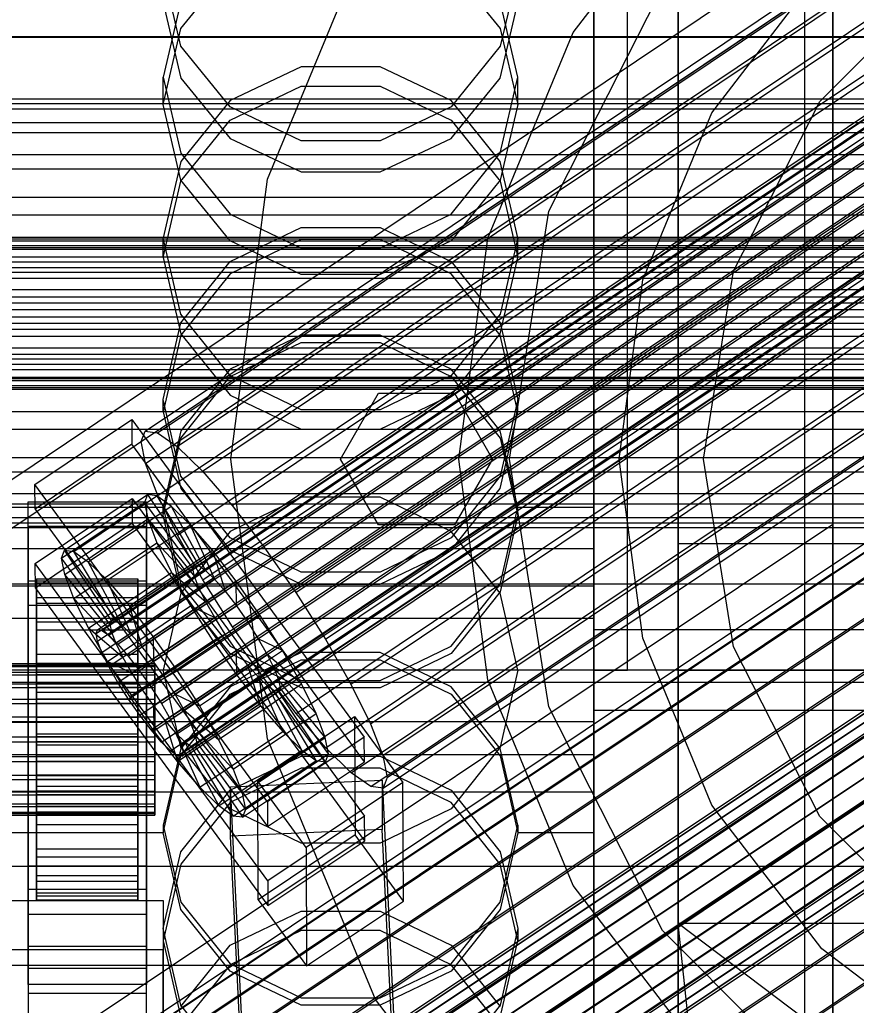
# Model space of a CAD drawing. Header units: millimetres. Extents: x -1970 to 34302, y -65268 to 6837.
# Drawn here: x 132 to 231.1, y -34314.7 to -34198 of the extents above; entities that cross this region are included whole.
import ezdxf

# ---------------------------------------------------------------- set-up
doc = ezdxf.new("R2010")
doc.units = ezdxf.units.MM
for name, color, linetype, lineweight in [('COTAS_O', 1, 'Continuous', 0), ('frontal_briquetadora', 7, 'Continuous', 0), ('frontal_C01', 7, 'Continuous', 0), ('frontal_C02', 7, 'Continuous', 0), ('frontal_dos-mix', 7, 'Continuous', 0), ('frontal_mezcladora', 7, 'Continuous', 0)]:
    doc.layers.add(name, color=color, linetype=linetype, lineweight=lineweight)
doc.dimstyles.new('R19_100', dxfattribs={"dimtxt": 250, "dimasz": 150, "dimexe": 150, "dimexo": 80, "dimgap": 100, "dimtad": 1, "dimtih": 1, "dimtoh": 1, "dimdsep": 46, "dimcen": 0.09, "dimadec": 0, "dimazin": 0, "dimtfac": 1, "dimtdec": 4, "dimtofl": 0, "dimtmove": 0, "dimatfit": 3, "dimfxl": 1, "dimtolj": 1, "dimtzin": 0, "dimarcsym": 0})

# ---------------------------------------------------------------- blocks, each defined once
blk = doc.blocks.new('*D35')
at = {"layer": 'COTAS_O', "color": 0, "lineweight": -2, "transparency": 16777216}
for p, q in [((-1725, -34320), (-1725, -33550)), ((1725, -34320), (1725, -33550)), ((-1575, -33700), (1575, -33700))]:
    blk.add_line(p, q, dxfattribs=at)
at = {"layer": 'COTAS_O', "color": 0, "transparency": 16777216}
for points in [[(-1575, -33675), (-1575, -33725), (-1725, -33700)], [(1575, -33675), (1575, -33725), (1725, -33700)]]:
    blk.add_solid(points, dxfattribs=at)
at = {"layer": 'Defpoints', "color": 0, "transparency": 16777216}
for p in [(1725, -33700), (-1725, -34400), (1725, -34400)]:
    blk.add_point(p, dxfattribs=at)
blk = doc.blocks.new('*D38')
at = {"layer": 'COTAS_O', "color": 0, "lineweight": -2, "transparency": 16777216}
for p, q in [((-570, -33700), (200, -33700)), ((50, -34750), (50, -33850)), ((-570, -34900), (200, -34900))]:
    blk.add_line(p, q, dxfattribs=at)
at = {"layer": 'COTAS_O', "color": 0, "transparency": 16777216}
for points in [[(25, -33850), (75, -33850), (50, -33700)], [(25, -34750), (75, -34750), (50, -34900)]]:
    blk.add_solid(points, dxfattribs=at)
at = {"layer": 'Defpoints', "color": 0, "transparency": 16777216}
for p in [(-650, -33700), (50, -33700), (-650, -34900)]:
    blk.add_point(p, dxfattribs=at)
blk = doc.blocks.new('*D39')
at = {"layer": 'COTAS_O', "color": 0, "lineweight": -2, "transparency": 16777216}
for p, q in [((-650, -34820), (-650, -34050)), ((650, -34820), (650, -34050)), ((-500, -34200), (500, -34200))]:
    blk.add_line(p, q, dxfattribs=at)
at = {"layer": 'COTAS_O', "color": 0, "transparency": 16777216}
for points in [[(-500, -34175), (-500, -34225), (-650, -34200)], [(500, -34175), (500, -34225), (650, -34200)]]:
    blk.add_solid(points, dxfattribs=at)
at = {"layer": 'Defpoints', "color": 0, "transparency": 16777216}
for p in [(650, -34200), (-650, -34900), (650, -34900)]:
    blk.add_point(p, dxfattribs=at)

msp = doc.modelspace()

# ---------------------------------------------------------------- linework, layer by layer
at = {"layer": 'frontal_briquetadora'}
for p, q in [((210, -34260), (210, -33820)), ((210, -34680), (210, -33820)), ((210, -34060), (210, -34490)), ((210, -34060), (210, -34260)), ((210, -34060), (210, -34305)), ((210, -34496), (210, -34060)), ((200, -34275), (200, -34100)), ((204, -34275), (204, -34100)), ((200, -34201.85), (200, -34186.982)), ((200, -34201.878), (200, -34187.019)), ((151.08, -34201.121), (149, -34192.191)), ((151.08, -34199.039), (156.907, -34191.85)), ((183.093, -34191.85), (188.92, -34199.039)), ((191, -34192.191), (188.92, -34201.121)), ((200, -34202.757), (200, -34191.371)), ((200, -34191.425), (200, -34206.897)), ((200, -34191.457), (200, -34206.92)), ((200, -34206.057), (200, -34193.932)), ((210, -34206.283), (210, -34193.602)), ((151.08, -34195.834), (149, -34204.781)), ((191, -34204.781), (188.92, -34195.834)), ((200, -34195.432), (200, -34214.989)), ((149, -34195.991), (151.08, -34204.898)), ((188.92, -34204.898), (191, -34195.991)), ((200, -34215.602), (200, -34196.041)), ((200, -34216.216), (200, -34196.649)), ((200, -34196.687), (200, -34209.523)), ((200, -34213.121), (200, -34196.98)), ((200, -34213.146), (200, -34197.013)), ((149, -34208.003), (151.08, -34199.039)), ((188.92, -34199.039), (191, -34208.003)), ((156.906, -34208.312), (151.08, -34201.121)), ((188.92, -34201.121), (183.094, -34208.312)), ((200, -34218.511), (200, -34201.85)), ((200, -34218.531), (200, -34201.878)), ((200, -34216.919), (200, -34202.757)), ((165.326, -34203.573), (156.906, -34207.568)), ((174.674, -34203.573), (165.326, -34203.573)), ((183.094, -34207.568), (174.674, -34203.573)), ((149, -34208.003), (149, -34204.781)), ((149, -34204.781), (151.08, -34213.765)), ((151.08, -34204.898), (156.907, -34212.04)), ((183.093, -34212.04), (188.92, -34204.898)), ((188.92, -34213.765), (191, -34204.781)), ((191, -34208.003), (191, -34204.781)), ((156.907, -34209.873), (165.327, -34205.852)), ((165.327, -34205.852), (174.673, -34205.852)), ((174.673, -34205.852), (183.093, -34209.873)), ((200, -34220.832), (200, -34206.057)), ((210, -34221.304), (210, -34206.283)), ((200, -34206.897), (200, -34224.036)), ((200, -34206.92), (200, -34224.051)), ((151.08, -34216.967), (149, -34208.003)), ((156.906, -34207.568), (151.08, -34214.781)), ((165.326, -34212.316), (156.906, -34208.312)), ((183.094, -34208.312), (174.674, -34212.316)), ((188.92, -34214.78), (183.094, -34207.568)), ((191, -34208.003), (188.92, -34216.967)), ((200, -34209.523), (200, -34224.875)), ((151.08, -34217.117), (156.907, -34209.873)), ((183.093, -34209.873), (188.92, -34217.117)), ((156.907, -34212.04), (165.327, -34216.004)), ((174.673, -34216.004), (183.093, -34212.04)), ((174.674, -34212.316), (165.326, -34212.316)), ((200, -34230.777), (200, -34213.121)), ((200, -34230.795), (200, -34213.146)), ((151.08, -34213.765), (156.906, -34220.995)), ((183.094, -34220.995), (188.92, -34213.765)), ((151.08, -34214.781), (149, -34223.801)), ((191, -34223.801), (188.92, -34214.78)), ((200, -34214.989), (200, -34234.699)), ((200, -34235.317), (200, -34215.602)), ((165.327, -34216.004), (174.673, -34216.004)), ((200, -34235.935), (200, -34216.216)), ((149, -34226.151), (151.08, -34217.117)), ((156.907, -34224.156), (151.08, -34216.967)), ((188.92, -34216.967), (183.093, -34224.156)), ((188.92, -34217.117), (191, -34226.151)), ((200, -34233.313), (200, -34216.919)), ((200, -34220.449), (200, -34217.873)), ((200, -34217.873), (200, -34222.139)), ((200, -34236.554), (200, -34218.511)), ((200, -34236.567), (200, -34218.531)), ((156.906, -34220.995), (165.326, -34225.019)), ((174.674, -34225.019), (183.094, -34220.995)), ((200, -34229.476), (200, -34220.449)), ((200, -34237.688), (200, -34220.832)), ((210, -34238.153), (210, -34221.304)), ((156.906, -34226.61), (165.326, -34222.584)), ((165.326, -34222.584), (174.674, -34222.584)), ((174.674, -34222.584), (183.094, -34226.61)), ((200, -34222.139), (200, -34232.599)), ((151.08, -34232.849), (149, -34223.801)), ((149, -34226.151), (149, -34223.801)), ((191, -34223.801), (188.92, -34232.849)), ((191, -34226.151), (191, -34223.801)), ((165.327, -34224.011), (156.907, -34228.052)), ((165.327, -34228.146), (156.907, -34224.156)), ((174.673, -34224.011), (165.327, -34224.011)), ((183.093, -34228.052), (174.673, -34224.011)), ((183.093, -34224.156), (174.673, -34228.146)), ((200, -34224.036), (200, -34242.423)), ((200, -34224.051), (200, -34242.431)), ((200, -34224.875), (200, -34242.153)), ((149, -34226.151), (151.08, -34235.184)), ((165.326, -34225.019), (174.674, -34225.019)), ((188.92, -34235.184), (191, -34226.151)), ((151.08, -34233.872), (156.906, -34226.61)), ((183.094, -34226.61), (188.92, -34233.872)), ((156.907, -34228.052), (151.08, -34235.335)), ((174.673, -34228.146), (165.327, -34228.146)), ((188.92, -34235.335), (183.093, -34228.052)), ((200, -34243.579), (200, -34229.476)), ((200, -34233.425), (200, -34230)), ((200, -34249.516), (200, -34230.777)), ((200, -34249.527), (200, -34230.795)), ((156.906, -34240.124), (151.08, -34232.849)), ((188.92, -34232.849), (183.094, -34240.124)), ((200, -34232.599), (200, -34247.659)), ((149, -34242.945), (151.08, -34233.872)), ((188.92, -34233.872), (191, -34242.945)), ((200, -34251.309), (200, -34233.313)), ((200, -34243.18), (200, -34233.425)), ((151.08, -34235.335), (149, -34244.416)), ((151.08, -34235.184), (156.907, -34242.429)), ((165.326, -34235.331), (156.906, -34239.371)), ((174.674, -34235.331), (165.326, -34235.331)), ((183.094, -34239.371), (174.674, -34235.331)), ((183.093, -34242.429), (188.92, -34235.184)), ((191, -34244.416), (188.92, -34235.335)), ((200, -34234.699), (200, -34254.513)), ((200, -34255.133), (200, -34235.317)), ((156.907, -34240.238), (165.327, -34236.188)), ((165.327, -34236.188), (174.673, -34236.188)), ((174.673, -34236.188), (183.093, -34240.238)), ((200, -34255.753), (200, -34235.935)), ((200, -34255.539), (200, -34236.554)), ((200, -34255.545), (200, -34236.567)), ((200, -34255.979), (200, -34237.688)), ((210, -34256.258), (210, -34238.153)), ((156.906, -34239.371), (151.08, -34246.657)), ((165.326, -34244.169), (156.906, -34240.124)), ((183.094, -34240.124), (174.674, -34244.169)), ((188.92, -34246.657), (183.094, -34239.371)), ((151.08, -34247.536), (156.907, -34240.238)), ((183.093, -34240.238), (188.92, -34247.536)), ((156.907, -34242.429), (165.327, -34246.449)), ((174.673, -34246.449), (183.093, -34242.429)), ((200, -34242.153), (200, -34260.694)), ((200, -34244.812), (200, -34242.235)), ((200, -34242.235), (200, -34246.502)), ((200, -34242.423), (200, -34261.608)), ((200, -34242.431), (200, -34261.61)), ((151.08, -34252.035), (149, -34242.945)), ((149, -34244.416), (149, -34242.945)), ((191, -34242.945), (188.92, -34252.036)), ((191, -34244.416), (191, -34242.945)), ((200, -34257.779), (200, -34243.18)), ((200, -34260.611), (200, -34243.579)), ((149, -34244.416), (151.08, -34253.497)), ((174.674, -34244.169), (165.326, -34244.169)), ((188.92, -34253.497), (191, -34244.416)), ((200, -34253.838), (200, -34244.812)), ((151.08, -34246.657), (149, -34255.753)), ((165.327, -34246.449), (174.673, -34246.449)), ((191, -34255.753), (188.92, -34246.657)), ((200, -34246.502), (200, -34256.961)), ((149, -34256.636), (151.08, -34247.536)), ((188.92, -34247.536), (191, -34256.636)), ((200, -34247.659), (200, -34265.027)), ((200, -34268.879), (200, -34249.516)), ((200, -34268.884), (200, -34249.527)), ((200, -34270.216), (200, -34251.309)), ((156.906, -34259.336), (151.08, -34252.035)), ((188.92, -34252.036), (183.094, -34259.336)), ((151.08, -34253.497), (156.907, -34260.779)), ((183.093, -34260.779), (188.92, -34253.497)), ((200, -34267.941), (200, -34253.838)), ((165.326, -34254.527), (156.906, -34258.582)), ((174.674, -34254.527), (165.326, -34254.527)), ((183.094, -34258.582), (174.674, -34254.527)), ((200, -34254.513), (200, -34274.379)), ((200, -34275), (200, -34255.133)), ((149, -34255.753), (131, -34255.753)), ((149, -34256.636), (149, -34255.753)), ((149, -34255.753), (151.08, -34264.86)), ((188.92, -34264.86), (191, -34255.753)), ((191, -34256.636), (191, -34255.753)), ((200, -34255.753), (191, -34255.753)), ((200, -34275), (200, -34255.545)), ((200, -34275.621), (200, -34255.753)), ((200, -34275), (200, -34255.979)), ((210, -34275), (210, -34256.258)), ((151.08, -34265.737), (149, -34256.636)), ((191, -34256.636), (188.92, -34265.737)), ((200, -34256.961), (200, -34272.021)), ((156.906, -34258.582), (151.08, -34265.888)), ((188.92, -34265.888), (183.094, -34258.582)), ((200, -34275), (200, -34257.779)), ((165.326, -34263.393), (156.906, -34259.336)), ((183.094, -34259.336), (174.674, -34263.393)), ((210, -34260), (430, -34260)), ((210, -34260), (210, -34305)), ((210, -34680), (210, -34260)), ((210, -34496), (210, -34260)), ((-160, -34260.611), (200, -34260.611)), ((156.907, -34260.779), (165.327, -34264.821)), ((174.673, -34264.821), (183.093, -34260.779)), ((200, -34277.979), (200, -34260.611)), ((200, -34260.694), (200, -34279.784)), ((200, -34261.61), (200, -34281.116)), ((174.674, -34263.393), (165.326, -34263.393)), ((-160, -34265.027), (200, -34265.027)), ((151.08, -34264.86), (156.906, -34272.168)), ((156.907, -34273.035), (151.08, -34265.737)), ((165.327, -34264.821), (174.673, -34264.821)), ((188.92, -34265.737), (183.093, -34273.035)), ((183.094, -34272.168), (188.92, -34264.86)), ((200, -34265.027), (200, -34282.059)), ((151.08, -34265.888), (149, -34275)), ((191, -34275), (188.92, -34265.888)), ((210, -34267.964), (210, -34266.226)), ((200, -34284.973), (200, -34267.941)), ((210, -34271.095), (210, -34267.964)), ((200, -34268.884), (-160, -34268.884)), ((200, -34288.446), (200, -34268.879)), ((200, -34288.435), (200, -34268.884)), ((750, -34270.216), (200, -34270.216)), ((200, -34289.306), (200, -34270.216)), ((210, -34275), (210, -34271.095)), ((156.906, -34272.168), (165.326, -34276.228)), ((174.674, -34276.228), (183.094, -34272.168)), ((200, -34272.021), (200, -34289.389)), ((156.906, -34277.832), (165.326, -34273.772)), ((165.327, -34272.915), (156.907, -34276.965)), ((165.327, -34277.085), (156.907, -34273.035)), ((165.326, -34273.772), (174.674, -34273.772)), ((174.673, -34272.915), (165.327, -34272.915)), ((183.093, -34276.965), (174.673, -34272.915)), ((183.093, -34273.035), (174.673, -34277.085)), ((174.674, -34273.772), (183.094, -34277.832)), ((200, -34275), (-160, -34275)), ((149, -34275), (131, -34275)), ((151.08, -34284.112), (149, -34275)), ((191, -34275), (188.92, -34284.112)), ((200, -34275), (191, -34275)), ((200, -34274.379), (200, -34294.247)), ((750, -34275), (200, -34275)), ((200, -34275), (200, -34294.5)), ((200, -34275), (200, -34294.021)), ((200, -34275), (200, -34292.221)), ((200, -34275), (200, -34294.515)), ((200, -34275), (200, -34294.867)), ((200, -34275), (204, -34275)), ((210, -34275), (452, -34275)), ((210, -34275), (210, -34278.905)), ((210, -34275), (210, -34293.742)), ((165.326, -34276.228), (174.674, -34276.228)), ((200, -34295.487), (200, -34275.621)), ((156.907, -34276.965), (151.08, -34284.263)), ((174.673, -34277.085), (165.327, -34277.085)), ((188.92, -34284.263), (183.093, -34276.965)), ((151.08, -34285.14), (156.906, -34277.832)), ((183.094, -34277.832), (188.92, -34285.14)), ((200, -34293.039), (200, -34277.979)), ((750, -34279.784), (200, -34279.784)), ((200, -34279.784), (200, -34298.691)), ((210, -34278.905), (210, -34282.036)), ((200, -34281.116), (-160, -34281.116)), ((200, -34281.116), (200, -34300.517)), ((200, -34281.121), (200, -34300.538)), ((200, -34282.059), (200, -34296.162)), ((210, -34282.036), (210, -34283.774)), ((151.08, -34284.263), (149, -34293.364)), ((156.906, -34291.418), (151.08, -34284.112)), ((188.92, -34284.112), (183.094, -34291.418)), ((191, -34293.364), (188.92, -34284.263)), ((-160, -34284.973), (200, -34284.973)), ((149, -34294.247), (151.08, -34285.14)), ((156.907, -34289.221), (165.327, -34285.179)), ((165.327, -34285.179), (174.673, -34285.179)), ((174.673, -34285.179), (183.093, -34289.221)), ((188.92, -34285.14), (191, -34294.247)), ((200, -34302.341), (200, -34284.973)), ((165.326, -34286.607), (156.906, -34290.664)), ((174.674, -34286.607), (165.326, -34286.607)), ((183.094, -34290.664), (174.674, -34286.607)), ((200, -34307.656), (200, -34288.435)), ((200, -34307.682), (200, -34288.446)), ((-160, -34289.389), (200, -34289.389)), ((151.08, -34296.503), (156.907, -34289.221)), ((183.093, -34289.221), (188.92, -34296.503)), ((200, -34307.847), (200, -34289.306)), ((200, -34289.389), (200, -34306.421)), ((156.906, -34290.664), (151.08, -34297.965)), ((165.326, -34295.473), (156.906, -34291.418)), ((183.094, -34291.418), (174.674, -34295.473)), ((188.92, -34297.964), (183.094, -34290.664)), ((200, -34292.221), (200, -34306.82)), ((149, -34293.364), (149, -34294.247)), ((149, -34293.364), (151.08, -34302.464)), ((188.92, -34302.464), (191, -34293.364)), ((191, -34293.364), (191, -34294.247)), ((200, -34303.498), (200, -34293.039)), ((210, -34293.742), (210, -34311.847)), ((149, -34294.247), (131, -34294.247)), ((151.08, -34303.343), (149, -34294.247)), ((191, -34294.247), (188.92, -34303.343)), ((200, -34294.247), (191, -34294.247)), ((200, -34294.021), (200, -34312.312)), ((200, -34294.247), (200, -34314.065)), ((200, -34294.5), (200, -34313.519)), ((200, -34294.515), (200, -34313.55)), ((200, -34294.867), (200, -34314.683)), ((174.674, -34295.473), (165.326, -34295.473)), ((200, -34315.301), (200, -34295.487)), ((200, -34296.162), (200, -34305.188)), ((149, -34305.584), (151.08, -34296.503)), ((188.92, -34296.503), (191, -34305.584)), ((151.08, -34297.965), (149, -34307.055)), ((191, -34307.055), (188.92, -34297.964)), ((200, -34298.691), (200, -34316.687)), ((200, -34300.517), (200, -34319.289)), ((200, -34300.538), (200, -34319.325)), ((151.08, -34302.464), (156.907, -34309.762)), ((183.093, -34309.762), (188.92, -34302.464)), ((200, -34317.401), (200, -34302.341)), ((156.906, -34310.629), (151.08, -34303.343)), ((156.907, -34307.571), (165.327, -34303.551)), ((165.327, -34303.551), (174.673, -34303.551)), ((174.673, -34303.551), (183.093, -34307.571)), ((188.92, -34303.343), (183.094, -34310.629)), ((200, -34307.765), (200, -34303.498)), ((200, -34305.188), (200, -34307.765)), ((210, -34305), (210, -34471)), ((222, -34418.333), (210, -34305)), ((430, -34305), (210, -34305)), ((430, -34471), (210, -34305)), ((210, -34680), (210, -34305)), ((210, -34305), (210, -34496)), ((149, -34305.584), (149, -34307.055)), ((151.08, -34314.665), (149, -34305.584)), ((165.326, -34305.831), (156.906, -34309.876)), ((174.674, -34305.831), (165.326, -34305.831)), ((183.094, -34309.876), (174.674, -34305.831)), ((191, -34305.584), (188.92, -34314.665)), ((191, -34305.584), (191, -34307.055)), ((200, -34306.421), (200, -34320.524)), ((149, -34307.055), (151.08, -34316.128)), ((151.08, -34314.816), (156.907, -34307.571)), ((183.093, -34307.571), (188.92, -34314.816)), ((188.92, -34316.128), (191, -34307.055)), ((200, -34306.82), (200, -34316.575)), ((200, -34326.072), (200, -34307.656)), ((200, -34326.113), (200, -34307.682)), ((200, -34325.125), (200, -34307.847)), ((156.906, -34309.876), (151.08, -34317.151)), ((156.907, -34309.762), (165.327, -34313.812)), ((174.673, -34313.812), (183.093, -34309.762)), ((188.92, -34317.151), (183.094, -34309.876)), ((165.326, -34314.669), (156.906, -34310.629)), ((183.094, -34310.629), (174.674, -34314.669)), ((200, -34312.312), (200, -34329.168)), ((210, -34311.847), (210, -34328.696)), ((200, -34313.519), (200, -34331.59)), ((200, -34313.55), (200, -34331.635)), ((156.907, -34321.948), (151.08, -34314.665)), ((174.674, -34314.669), (165.326, -34314.669)), ((165.327, -34313.812), (174.673, -34313.812)), ((188.92, -34314.665), (183.093, -34321.948)), ((200, -34314.065), (200, -34333.784))]:
    msp.add_line(p, q, dxfattribs=at)
at = {"layer": 'frontal_C01'}
for p, q in [((228.298, -34257.758), (228.298, -33961.061)), ((228.298, -33966.78), (228.298, -34263.476)), ((146.872, -34316.832), (331.181, -34193.834)), ((148.32, -34316.947), (332.629, -34193.949)), ((146.383, -34318.158), (330.692, -34195.16)), ((150.629, -34318.495), (334.938, -34195.496)), ((141.045, -34340.791), (354.844, -34198.113)), ((141.218, -34340.321), (355.017, -34197.643)), ((141.731, -34340.362), (355.53, -34197.684)), ((146.887, -34320.834), (331.197, -34197.836)), ((141.224, -34341.739), (355.022, -34199.061)), ((142.549, -34340.91), (356.348, -34198.233)), ((143.617, -34341.929), (357.415, -34199.251)), ((153.641, -34321.37), (337.95, -34198.371)), ((141.742, -34343.101), (355.541, -34200.424)), ((144.861, -34343.349), (358.659, -34200.671)), ((142.565, -34344.784), (356.363, -34202.107)), ((359.995, -34202.395), (146.196, -34345.072)), ((148.35, -34324.678), (332.659, -34201.68)), ((157.152, -34325.376), (341.461, -34202.378)), ((143.635, -34346.674), (357.434, -34203.996)), ((147.533, -34346.983), (361.332, -34204.305)), ((144.881, -34348.641), (358.68, -34205.963)), ((148.779, -34348.95), (362.578, -34206.272)), ((-311.15, -34207.349), (311.15, -34207.349)), ((150.672, -34329.428), (334.981, -34206.43)), ((345.231, -34207.243), (160.922, -34330.241)), ((-311.15, -34207.902), (311.15, -34207.902)), ((-311.15, -34208.526), (311.15, -34208.526)), ((146.218, -34350.551), (360.017, -34207.873)), ((149.85, -34350.839), (363.648, -34208.161)), ((147.554, -34352.275), (361.352, -34209.597)), ((150.672, -34352.522), (364.471, -34209.844)), ((-311.15, -34210.145), (311.15, -34210.145)), ((-311.15, -34211.351), (311.15, -34211.351)), ((148.798, -34353.694), (362.596, -34211.017)), ((149.865, -34354.713), (363.664, -34212.035)), ((151.191, -34353.884), (364.989, -34211.206)), ((151.369, -34354.832), (365.168, -34212.155)), ((153.694, -34334.76), (338.003, -34211.762)), ((150.683, -34355.262), (364.482, -34212.584)), ((151.196, -34355.302), (364.995, -34212.624)), ((164.693, -34335.632), (349.002, -34212.634)), ((-311.15, -34213.928), (311.15, -34213.928)), ((-311.15, -34215.633), (311.15, -34215.633)), ((157.211, -34340.311), (341.52, -34217.313)), ((-311.15, -34218.991), (311.15, -34218.991)), ((168.21, -34341.184), (352.519, -34218.185)), ((-311.15, -34221.079), (311.15, -34221.079)), ((-440, -34223.731), (440, -34223.731)), ((160.982, -34345.703), (345.291, -34222.705)), ((171.232, -34346.516), (355.541, -34223.518)), ((-440, -34223.926), (440, -34223.926)), ((-440, -34224.147), (440, -34224.147)), ((-440, -34224.721), (440, -34224.721)), ((311.15, -34224.989), (-311.15, -34224.989)), ((-440, -34225.149), (440, -34225.149)), ((-440, -34226.062), (440, -34226.062)), ((-440, -34226.666), (440, -34226.666)), ((-311.15, -34227.318), (311.15, -34227.318)), ((-440, -34227.856), (440, -34227.856)), ((164.752, -34350.568), (349.061, -34227.57)), ((173.554, -34351.266), (357.863, -34228.268)), ((-440, -34228.596), (440, -34228.596)), ((440, -34229.981), (-440, -34229.981)), ((-440, -34230.806), (440, -34230.806)), ((-311.15, -34231.515), (311.15, -34231.515)), ((168.263, -34354.574), (352.572, -34231.576)), ((-440, -34232.293), (440, -34232.293)), ((-440, -34233.148), (440, -34233.148)), ((-311.15, -34233.926), (311.15, -34233.926)), ((-440, -34234.635), (440, -34234.635)), ((-440, -34235.46), (440, -34235.46)), ((-440, -34236.845), (440, -34236.845)), ((-440, -34237.585), (440, -34237.585)), ((-440, -34238.775), (440, -34238.775)), ((-311.15, -34238.122), (311.15, -34238.122)), ((-440, -34239.379), (440, -34239.379)), ((-440, -34240.292), (440, -34240.292)), ((-440, -34240.72), (440, -34240.72)), ((-440, -34241.293), (440, -34241.293)), ((-311.15, -34240.452), (311.15, -34240.452)), ((-440, -34241.515), (440, -34241.515)), ((-440, -34241.71), (440, -34241.71)), ((-311.15, -34244.362), (311.15, -34244.362)), ((-311.15, -34246.45), (311.15, -34246.45)), ((-311.15, -34249.808), (311.15, -34249.808)), ((-311.15, -34251.513), (311.15, -34251.513)), ((-311.15, -34254.09), (311.15, -34254.09)), ((-311.15, -34255.296), (311.15, -34255.296)), ((-311.15, -34256.915), (311.15, -34256.915)), ((-311.15, -34257.539), (311.15, -34257.539)), ((-311.15, -34258.092), (311.15, -34258.092)), ((228.298, -34257.758), (130, -34323.357)), ((228.298, -34554.454), (228.298, -34257.758)), ((228.298, -34257.758), (228.298, -34263.476)), ((130, -34329.075), (228.298, -34263.476)), ((228.298, -34263.476), (228.298, -34560.172))]:
    msp.add_line(p, q, dxfattribs=at)
at = {"layer": 'frontal_C02'}
for p, q in [((146.872, -34246.69), (331.181, -34123.206)), ((148.32, -34246.887), (332.629, -34123.403)), ((146.383, -34247.934), (330.692, -34124.45)), ((150.629, -34248.511), (334.938, -34125.027)), ((141.218, -34270.216), (355.017, -34126.974)), ((141.045, -34270.657), (354.844, -34127.415)), ((141.731, -34270.286), (355.53, -34127.044)), ((142.549, -34270.861), (356.348, -34127.62)), ((146.887, -34250.533), (331.197, -34127.049)), ((153.641, -34251.451), (337.95, -34127.967)), ((141.224, -34271.577), (355.022, -34128.336)), ((143.617, -34271.903), (357.415, -34128.661)), ((141.742, -34272.916), (355.541, -34129.675)), ((144.861, -34273.34), (358.659, -34130.099)), ((142.565, -34274.581), (356.363, -34131.34)), ((148.35, -34254.31), (332.659, -34130.826)), ((359.995, -34131.833), (146.196, -34275.075)), ((157.152, -34255.507), (341.461, -34132.023)), ((143.635, -34276.459), (357.434, -34133.217)), ((147.533, -34276.989), (361.332, -34133.747)), ((144.881, -34278.422), (358.68, -34135.18)), ((148.779, -34278.952), (362.578, -34135.71)), ((150.672, -34259.009), (334.981, -34135.525)), ((146.218, -34280.336), (360.017, -34137.094)), ((345.231, -34136.919), (160.922, -34260.403)), ((149.85, -34280.829), (363.648, -34137.588)), ((147.554, -34282.07), (361.352, -34138.829)), ((150.672, -34282.494), (364.471, -34139.253)), ((148.798, -34283.508), (362.596, -34140.266)), ((151.191, -34283.833), (364.989, -34140.591)), ((153.694, -34264.309), (338.003, -34140.825)), ((149.865, -34284.549), (363.664, -34141.308)), ((150.683, -34285.125), (364.482, -34141.883)), ((151.196, -34285.194), (364.995, -34141.953)), ((151.369, -34284.754), (365.168, -34141.512)), ((164.693, -34265.805), (349.002, -34142.321)), ((157.211, -34269.848), (341.52, -34146.364)), ((168.21, -34271.344), (352.519, -34147.86)), ((160.982, -34275.25), (345.291, -34151.766)), ((171.232, -34276.644), (355.541, -34153.16)), ((164.752, -34280.146), (349.061, -34156.662)), ((173.554, -34281.342), (357.863, -34157.859)), ((168.263, -34284.202), (352.572, -34160.718)), ((175.016, -34285.12), (359.326, -34161.636)), ((171.275, -34287.142), (355.584, -34163.658)), ((175.521, -34287.719), (359.83, -34164.235)), ((173.584, -34288.766), (357.893, -34165.282)), ((175.032, -34288.963), (359.341, -34165.479)), ((228.298, -34187.295), (130, -34253.153)), ((228.298, -34472.116), (228.298, -34187.295)), ((130, -34258.894), (228.298, -34193.036)), ((228.298, -34193.036), (228.298, -34477.858)), ((133.809, -34253.006), (145.277, -34245.322)), ((145.277, -34245.322), (145.289, -34248.245)), ((145.277, -34245.322), (172.809, -34282.915)), ((146.383, -34247.934), (146.872, -34246.69)), ((146.872, -34246.69), (148.32, -34246.887)), ((148.32, -34246.887), (150.629, -34248.511)), ((145.289, -34248.245), (133.821, -34255.928)), ((172.821, -34285.838), (145.289, -34248.245)), ((146.887, -34250.533), (146.383, -34247.934)), ((150.629, -34248.511), (153.641, -34251.451)), ((148.35, -34254.31), (146.887, -34250.533)), ((153.641, -34251.451), (157.152, -34255.507)), ((133.821, -34255.928), (133.809, -34253.006)), ((161.341, -34290.598), (133.809, -34253.006)), ((133, -34257.975), (133, -34255.052)), ((133, -34255.052), (147, -34255.052)), ((133, -34300.956), (133, -34255.052)), ((133.847, -34262.358), (145.315, -34254.675)), ((136.948, -34261.727), (146.777, -34255.141)), ((137.313, -34260.797), (147.143, -34254.211)), ((138.396, -34260.944), (148.226, -34254.358)), ((145.315, -34254.675), (145.327, -34257.597)), ((145.315, -34254.675), (172.847, -34292.267)), ((147.143, -34254.211), (146.777, -34255.141)), ((146.777, -34255.141), (152.513, -34262.973)), ((146.777, -34255.141), (147.155, -34257.085)), ((147, -34255.052), (147, -34257.975)), ((147, -34255.052), (147, -34300.956)), ((148.226, -34254.358), (147.143, -34254.211)), ((147.143, -34254.211), (152.686, -34262.532)), ((149.953, -34255.573), (148.226, -34254.358)), ((148.226, -34254.358), (153.199, -34262.602)), ((150.672, -34259.009), (148.35, -34254.31)), ((133.821, -34255.928), (161.353, -34293.521)), ((140.123, -34262.159), (149.953, -34255.573)), ((152.207, -34257.772), (149.953, -34255.573)), ((149.953, -34255.573), (154.017, -34263.178)), ((157.152, -34255.507), (160.922, -34260.403)), ((145.327, -34257.597), (133.859, -34265.281)), ((137.325, -34263.671), (147.155, -34257.085)), ((172.859, -34295.19), (145.327, -34257.597)), ((147.155, -34257.085), (152.692, -34263.894)), ((147.155, -34257.085), (148.249, -34259.911)), ((147, -34257.975), (133, -34257.975)), ((133, -34257.975), (133, -34303.879)), ((142.377, -34264.358), (152.207, -34257.772)), ((147, -34303.879), (147, -34257.975)), ((154.833, -34260.807), (152.207, -34257.772)), ((152.207, -34257.772), (155.085, -34264.219)), ((138.419, -34266.497), (148.249, -34259.911)), ((148.249, -34259.911), (153.21, -34265.233)), ((148.249, -34259.911), (149.985, -34263.426)), ((153.694, -34264.309), (150.672, -34259.009)), ((136.948, -34261.727), (137.313, -34260.797)), ((142.856, -34269.118), (137.313, -34260.797)), ((137.313, -34260.797), (138.396, -34260.944)), ((143.369, -34269.188), (138.396, -34260.944)), ((138.396, -34260.944), (140.123, -34262.159)), ((145.003, -34267.392), (154.833, -34260.807)), ((157.653, -34264.469), (154.833, -34260.807)), ((154.833, -34260.807), (156.329, -34265.657)), ((160.922, -34260.403), (164.693, -34265.805)), ((142.683, -34269.559), (136.948, -34261.727)), ((137.325, -34263.671), (136.948, -34261.727)), ((144.188, -34269.763), (140.123, -34262.159)), ((140.123, -34262.159), (142.377, -34264.358)), ((133.859, -34265.281), (133.847, -34262.358)), ((161.379, -34299.951), (133.847, -34262.358)), ((140.156, -34270.012), (149.985, -34263.426)), ((152.513, -34262.973), (142.683, -34269.559)), ((152.686, -34262.532), (142.856, -34269.118)), ((153.199, -34262.602), (143.369, -34269.188)), ((154.017, -34263.178), (144.188, -34269.763)), ((149.985, -34263.426), (154.033, -34266.898)), ((149.985, -34263.426), (152.246, -34267.391)), ((152.513, -34262.973), (152.686, -34262.532)), ((152.692, -34263.894), (152.513, -34262.973)), ((152.686, -34262.532), (153.199, -34262.602)), ((153.199, -34262.602), (154.017, -34263.178)), ((154.017, -34263.178), (155.085, -34264.219)), ((133, -34267.327), (133, -34264.405)), ((133, -34264.405), (147, -34264.405)), ((133, -34310.309), (133, -34264.405)), ((134, -34274.191), (134, -34264.197)), ((134, -34264.197), (134, -34264.673)), ((134, -34264.197), (146, -34264.197)), ((134, -34265.015), (134, -34264.197)), ((134, -34274.416), (134, -34264.673)), ((134, -34264.673), (134, -34266.41)), ((134, -34264.673), (146, -34264.673)), ((142.862, -34270.48), (137.325, -34263.671)), ((138.419, -34266.497), (137.325, -34263.671)), ((145.255, -34270.805), (142.377, -34264.358)), ((142.377, -34264.358), (145.003, -34267.392)), ((152.692, -34263.894), (142.862, -34270.48)), ((155.085, -34264.219), (145.255, -34270.805)), ((146, -34264.673), (146, -34264.197)), ((146, -34264.197), (146, -34274.191)), ((146, -34264.197), (146, -34265.015)), ((146, -34266.41), (146, -34264.673)), ((146, -34264.673), (146, -34274.416)), ((147, -34264.405), (147, -34267.327)), ((147, -34264.405), (147, -34310.309)), ((157.653, -34264.469), (147.823, -34271.055)), ((153.21, -34265.233), (152.692, -34263.894)), ((157.211, -34269.848), (153.694, -34264.309)), ((155.085, -34264.219), (156.329, -34265.657)), ((157.665, -34267.391), (157.653, -34264.469)), ((160.474, -34268.509), (157.653, -34264.469)), ((-450, -34264.768), (450, -34264.768)), ((133.859, -34265.281), (161.391, -34302.874)), ((134, -34274.578), (134, -34265.015)), ((134, -34265.015), (146, -34265.015)), ((134, -34267.071), (134, -34265.015)), ((153.21, -34265.233), (143.38, -34271.818)), ((146, -34265.015), (146, -34274.578)), ((146, -34265.015), (146, -34267.071)), ((156.329, -34265.657), (146.499, -34272.242)), ((154.033, -34266.898), (153.21, -34265.233)), ((156.329, -34265.657), (157.665, -34267.391)), ((164.693, -34265.805), (168.21, -34271.344)), ((134, -34275.239), (134, -34266.41)), ((134, -34266.41), (134, -34269.291)), ((134, -34266.41), (146, -34266.41)), ((143.38, -34271.818), (138.419, -34266.497)), ((140.156, -34270.012), (138.419, -34266.497)), ((154.033, -34266.898), (144.203, -34273.483)), ((146, -34269.291), (146, -34266.41)), ((146, -34266.41), (146, -34275.239)), ((155.103, -34268.775), (154.033, -34266.898)), ((147, -34267.327), (133, -34267.327)), ((133, -34267.327), (133, -34313.232)), ((134, -34275.553), (134, -34267.071)), ((134, -34267.071), (146, -34267.071)), ((134, -34270.226), (134, -34267.071)), ((142.416, -34273.976), (152.246, -34267.391)), ((146.499, -34272.242), (145.003, -34267.392)), ((145.003, -34267.392), (147.823, -34271.055)), ((146, -34267.071), (146, -34275.553)), ((146, -34267.071), (146, -34270.226)), ((147, -34313.232), (147, -34267.327)), ((147.835, -34273.977), (157.665, -34267.391)), ((152.246, -34267.391), (155.103, -34268.775)), ((152.246, -34267.391), (154.877, -34271.534)), ((157.665, -34267.391), (159.001, -34269.305)), ((134, -34276.604), (134, -34269.291)), ((134, -34269.291), (134, -34273.119)), ((134, -34269.291), (146, -34269.291)), ((142.856, -34269.118), (142.683, -34269.559)), ((143.369, -34269.188), (142.856, -34269.118)), ((144.188, -34269.763), (143.369, -34269.188)), ((155.103, -34268.775), (145.274, -34275.361)), ((146, -34273.119), (146, -34269.291)), ((146, -34269.291), (146, -34276.604)), ((159.001, -34269.305), (149.171, -34275.891)), ((150.644, -34275.095), (160.474, -34268.509)), ((156.35, -34270.738), (155.103, -34268.775)), ((160.474, -34268.509), (159.001, -34269.305)), ((159.001, -34269.305), (160.247, -34271.268)), ((163.105, -34272.653), (160.474, -34268.509)), ((134, -34277.047), (134, -34270.226)), ((134, -34270.226), (146, -34270.226)), ((134, -34274.264), (134, -34270.226)), ((144.203, -34273.483), (140.156, -34270.012)), ((142.416, -34273.976), (140.156, -34270.012)), ((141.045, -34270.657), (141.218, -34270.216)), ((141.218, -34270.216), (141.731, -34270.286)), ((141.731, -34270.286), (142.549, -34270.861)), ((142.683, -34269.559), (142.862, -34270.48)), ((142.862, -34270.48), (143.38, -34271.818)), ((145.255, -34270.805), (144.188, -34269.763)), ((146, -34270.226), (146, -34277.047)), ((146, -34270.226), (146, -34274.264)), ((160.982, -34275.25), (157.211, -34269.848)), ((141.224, -34271.577), (141.045, -34270.657)), ((141.742, -34272.916), (141.224, -34271.577)), ((142.549, -34270.861), (143.617, -34271.903)), ((145.047, -34278.12), (154.877, -34271.534)), ((146.499, -34272.242), (145.255, -34270.805)), ((156.35, -34270.738), (146.52, -34277.324)), ((147.823, -34271.055), (147.835, -34273.977)), ((147.823, -34271.055), (150.644, -34275.095)), ((160.247, -34271.268), (150.417, -34277.854)), ((154.877, -34271.534), (156.35, -34270.738)), ((154.877, -34271.534), (157.698, -34275.575)), ((157.686, -34272.652), (156.35, -34270.738)), ((163.105, -34272.653), (160.247, -34271.268)), ((160.247, -34271.268), (161.318, -34273.146)), ((168.21, -34271.344), (171.232, -34276.644)), ((143.38, -34271.818), (144.203, -34273.483)), ((143.617, -34271.903), (144.861, -34273.34)), ((147.835, -34273.977), (146.499, -34272.242)), ((157.686, -34272.652), (147.856, -34279.238)), ((153.275, -34279.239), (163.105, -34272.653)), ((157.698, -34275.575), (157.686, -34272.652)), ((159.022, -34274.387), (157.686, -34272.652)), ((165.365, -34276.617), (163.105, -34272.653)), ((134, -34278.417), (134, -34273.119)), ((134, -34273.119), (134, -34277.632)), ((134, -34273.119), (146, -34273.119)), ((142.565, -34274.581), (141.742, -34272.916)), ((145.274, -34275.361), (142.416, -34273.976)), ((145.047, -34278.12), (142.416, -34273.976)), ((144.203, -34273.483), (145.274, -34275.361)), ((144.861, -34273.34), (146.196, -34275.075)), ((146, -34277.632), (146, -34273.119)), ((146, -34273.119), (146, -34278.417)), ((149.171, -34275.891), (147.835, -34273.977)), ((161.318, -34273.146), (151.488, -34279.732)), ((165.365, -34276.617), (161.318, -34273.146)), ((161.318, -34273.146), (162.14, -34274.811)), ((-148, -34274.191), (148, -34274.191)), ((-148, -34274.416), (148, -34274.416)), ((-148, -34274.578), (148, -34274.578)), ((134, -34274.416), (134, -34274.191)), ((146, -34274.191), (134, -34274.191)), ((134, -34274.191), (134, -34274.578)), ((134, -34278.959), (134, -34274.264)), ((134, -34274.264), (146, -34274.264)), ((134, -34278.909), (134, -34274.264)), ((134, -34275.239), (134, -34274.416)), ((146, -34274.416), (134, -34274.416)), ((146, -34274.578), (134, -34274.578)), ((134, -34274.578), (134, -34275.553)), ((143.635, -34276.459), (142.565, -34274.581)), ((146, -34274.191), (146, -34274.416)), ((146, -34274.578), (146, -34274.191)), ((146, -34274.264), (146, -34278.959)), ((146, -34274.264), (146, -34278.909)), ((146, -34274.416), (146, -34275.239)), ((146, -34275.553), (146, -34274.578)), ((146.196, -34275.075), (147.533, -34276.989)), ((148, -34274.416), (148, -34274.191)), ((148, -34274.191), (148, -34274.578)), ((148, -34275.239), (148, -34274.416)), ((148, -34274.578), (148, -34275.553)), ((149.171, -34275.891), (150.644, -34275.095)), ((159.022, -34274.387), (149.192, -34280.973)), ((150.644, -34275.095), (153.275, -34279.239)), ((162.14, -34274.811), (152.311, -34281.397)), ((160.518, -34279.237), (159.022, -34274.387)), ((160.266, -34275.824), (159.022, -34274.387)), ((167.102, -34280.132), (162.14, -34274.811)), ((162.14, -34274.811), (162.659, -34276.149)), ((-148, -34275.239), (148, -34275.239)), ((-148, -34275.553), (148, -34275.553)), ((134, -34276.604), (134, -34275.239)), ((146, -34275.239), (134, -34275.239)), ((146, -34275.553), (134, -34275.553)), ((134, -34275.553), (134, -34277.047)), ((145.274, -34275.361), (146.52, -34277.324)), ((146, -34275.239), (146, -34276.604)), ((146, -34277.047), (146, -34275.553)), ((147.868, -34282.161), (157.698, -34275.575)), ((148, -34276.604), (148, -34275.239)), ((148, -34275.553), (148, -34277.047)), ((150.417, -34277.854), (149.171, -34275.891)), ((160.266, -34275.824), (150.436, -34282.41)), ((162.659, -34276.149), (152.829, -34282.735)), ((157.698, -34275.575), (160.518, -34279.237)), ((163.144, -34282.271), (160.266, -34275.824)), ((161.333, -34276.866), (160.266, -34275.824)), ((164.752, -34280.146), (160.982, -34275.25)), ((168.196, -34282.958), (162.659, -34276.149)), ((162.659, -34276.149), (162.837, -34277.07)), ((450, -34276.459), (-450, -34276.459)), ((-148, -34276.604), (148, -34276.604)), ((-148, -34277.047), (148, -34277.047)), ((134, -34278.417), (134, -34276.604)), ((146, -34276.604), (134, -34276.604)), ((146, -34277.047), (134, -34277.047)), ((134, -34277.047), (134, -34278.959)), ((144.881, -34278.422), (143.635, -34276.459)), ((146.52, -34277.324), (145.047, -34278.12)), ((146, -34276.604), (146, -34278.417)), ((146, -34278.959), (146, -34277.047)), ((146.52, -34277.324), (147.856, -34279.238)), ((147.533, -34276.989), (148.779, -34278.952)), ((148, -34278.417), (148, -34276.604)), ((148, -34277.047), (148, -34278.959)), ((161.333, -34276.866), (151.503, -34283.452)), ((162.151, -34277.441), (152.321, -34284.027)), ((162.664, -34277.511), (152.835, -34284.097)), ((162.837, -34277.07), (153.008, -34283.656)), ((155.535, -34283.203), (165.365, -34276.617)), ((165.397, -34284.47), (161.333, -34276.866)), ((162.151, -34277.441), (161.333, -34276.866)), ((167.125, -34285.685), (162.151, -34277.441)), ((162.664, -34277.511), (162.151, -34277.441)), ((162.837, -34277.07), (162.664, -34277.511)), ((168.208, -34285.832), (162.664, -34277.511)), ((168.573, -34284.902), (162.837, -34277.07)), ((167.102, -34280.132), (165.365, -34276.617)), ((171.232, -34276.644), (173.554, -34281.342)), ((-148, -34278.417), (148, -34278.417)), ((134, -34277.632), (134, -34280.555)), ((146, -34277.632), (134, -34277.632)), ((134, -34277.632), (134, -34282.525)), ((134, -34280.555), (134, -34278.417)), ((146, -34278.417), (134, -34278.417)), ((146.218, -34280.336), (144.881, -34278.422)), ((147.868, -34282.161), (145.047, -34278.12)), ((146, -34280.555), (146, -34277.632)), ((146, -34282.525), (146, -34277.632)), ((146, -34278.417), (146, -34280.555)), ((148, -34280.555), (148, -34278.417)), ((151.488, -34279.732), (150.417, -34277.854)), ((150.417, -34277.854), (153.275, -34279.239)), ((-148, -34278.959), (148, -34278.959)), ((134, -34281.16), (134, -34278.909)), ((134, -34278.909), (146, -34278.909)), ((134, -34283.846), (134, -34278.909)), ((146, -34278.959), (134, -34278.959)), ((134, -34278.959), (134, -34281.16)), ((146, -34278.909), (146, -34281.16)), ((146, -34278.909), (146, -34283.846)), ((146, -34281.16), (146, -34278.959)), ((147.856, -34279.238), (147.868, -34282.161)), ((147.856, -34279.238), (149.192, -34280.973)), ((148, -34278.959), (148, -34281.16)), ((148.779, -34278.952), (149.85, -34280.829)), ((150.688, -34285.823), (160.518, -34279.237)), ((152.311, -34281.397), (151.488, -34279.732)), ((151.488, -34279.732), (155.535, -34283.203)), ((153.275, -34279.239), (155.535, -34283.203)), ((160.518, -34279.237), (163.144, -34282.271)), ((148, -34280.555), (-148, -34280.555)), ((134, -34280.555), (146, -34280.555)), ((134, -34282.872), (134, -34280.555)), ((146, -34280.555), (146, -34282.872)), ((147.554, -34282.07), (146.218, -34280.336)), ((148, -34282.872), (148, -34280.555)), ((149.192, -34280.973), (150.688, -34285.823)), ((149.192, -34280.973), (150.436, -34282.41)), ((149.85, -34280.829), (150.672, -34282.494)), ((157.272, -34286.718), (167.102, -34280.132)), ((160.19, -34288.155), (171.658, -34280.472)), ((168.263, -34284.202), (164.752, -34280.146)), ((168.196, -34282.958), (167.102, -34280.132)), ((171.658, -34280.472), (171.715, -34294.501)), ((171.658, -34280.472), (177.394, -34288.304)), ((-148, -34281.16), (148, -34281.16)), ((146, -34281.16), (134, -34281.16)), ((134, -34281.16), (134, -34283.499)), ((146, -34283.499), (146, -34281.16)), ((148.798, -34283.508), (147.554, -34282.07)), ((150.688, -34285.823), (147.868, -34282.161)), ((148, -34281.16), (148, -34283.499)), ((152.829, -34282.735), (152.311, -34281.397)), ((152.311, -34281.397), (157.272, -34286.718)), ((173.554, -34281.342), (175.016, -34285.12)), ((-148, -34282.872), (148, -34282.872)), ((134, -34282.872), (134, -34282.525)), ((134, -34282.525), (134, -34287.462)), ((134, -34282.525), (146, -34282.525)), ((134, -34285.211), (134, -34282.872)), ((146, -34282.872), (134, -34282.872)), ((146, -34287.462), (146, -34282.525)), ((146, -34282.525), (146, -34282.872)), ((146, -34282.872), (146, -34285.211)), ((148, -34285.211), (148, -34282.872)), ((150.436, -34282.41), (153.314, -34288.857)), ((150.436, -34282.41), (151.503, -34283.452)), ((150.672, -34282.494), (151.191, -34283.833)), ((153.008, -34283.656), (152.829, -34282.735)), ((152.829, -34282.735), (158.366, -34289.544)), ((153.314, -34288.857), (163.144, -34282.271)), ((155.535, -34283.203), (157.272, -34286.718)), ((158.366, -34289.544), (168.196, -34282.958)), ((172.809, -34282.915), (161.341, -34290.598)), ((163.144, -34282.271), (165.397, -34284.47)), ((168.573, -34284.902), (168.196, -34282.958)), ((172.821, -34285.838), (172.809, -34282.915)), ((-148, -34283.499), (148, -34283.499)), ((134, -34283.499), (134, -34283.846)), ((146, -34283.499), (134, -34283.499)), ((134, -34283.499), (134, -34285.816)), ((134, -34283.846), (146, -34283.846)), ((134, -34288.739), (134, -34283.846)), ((146, -34283.846), (146, -34283.499)), ((146, -34285.816), (146, -34283.499)), ((146, -34283.846), (146, -34288.739)), ((148, -34283.499), (148, -34285.816)), ((149.865, -34284.549), (148.798, -34283.508)), ((151.191, -34283.833), (151.369, -34284.754)), ((151.503, -34283.452), (155.567, -34291.056)), ((151.503, -34283.452), (152.321, -34284.027)), ((152.321, -34284.027), (157.295, -34292.271)), ((152.321, -34284.027), (152.835, -34284.097)), ((152.835, -34284.097), (153.008, -34283.656)), ((152.835, -34284.097), (158.378, -34292.418)), ((153.008, -34283.656), (158.743, -34291.488)), ((155.567, -34291.056), (165.397, -34284.47)), ((165.397, -34284.47), (167.125, -34285.685)), ((171.275, -34287.142), (168.263, -34284.202)), ((-148, -34285.211), (148, -34285.211)), ((134, -34287.412), (134, -34285.211)), ((134, -34285.211), (134, -34287.462)), ((146, -34285.211), (134, -34285.211)), ((146, -34287.462), (146, -34285.211)), ((146, -34285.211), (146, -34287.412)), ((148, -34287.412), (148, -34285.211)), ((150.683, -34285.125), (149.865, -34284.549)), ((151.196, -34285.194), (150.683, -34285.125)), ((151.369, -34284.754), (151.196, -34285.194)), ((157.295, -34292.271), (167.125, -34285.685)), ((158.743, -34291.488), (168.573, -34284.902)), ((167.125, -34285.685), (168.208, -34285.832)), ((168.208, -34285.832), (168.573, -34284.902)), ((175.016, -34285.12), (175.521, -34287.719)), ((-148, -34285.816), (148, -34285.816)), ((134, -34285.816), (134, -34288.739)), ((146, -34285.816), (134, -34285.816)), ((134, -34285.816), (134, -34287.954)), ((146, -34288.739), (146, -34285.816)), ((146, -34287.954), (146, -34285.816)), ((148, -34285.816), (148, -34287.954)), ((153.314, -34288.857), (150.688, -34285.823)), ((157.272, -34286.718), (158.366, -34289.544)), ((158.378, -34292.418), (168.208, -34285.832)), ((161.353, -34293.521), (172.821, -34285.838)), ((-148, -34287.412), (148, -34287.412)), ((-148, -34287.954), (148, -34287.954)), ((134, -34289.324), (134, -34287.412)), ((134, -34287.412), (134, -34292.107)), ((146, -34287.412), (134, -34287.412)), ((134, -34287.462), (134, -34292.107)), ((134, -34287.462), (146, -34287.462)), ((134, -34287.954), (134, -34293.252)), ((146, -34287.954), (134, -34287.954)), ((134, -34287.954), (134, -34289.767)), ((146, -34292.107), (146, -34287.412)), ((146, -34287.412), (146, -34289.324)), ((146, -34292.107), (146, -34287.462)), ((146, -34293.252), (146, -34287.954)), ((146, -34289.767), (146, -34287.954)), ((148, -34289.324), (148, -34287.412)), ((148, -34287.954), (148, -34289.767)), ((156.962, -34288.802), (174.943, -34288.008)), ((173.584, -34288.766), (171.275, -34287.142)), ((174.943, -34288.008), (174.943, -34293.854)), ((174.943, -34288.008), (177.811, -34347.384)), ((175.521, -34287.719), (175.032, -34288.963)), ((134, -34288.739), (146, -34288.739)), ((134, -34293.252), (134, -34288.739)), ((146, -34288.739), (146, -34293.252)), ((155.567, -34291.056), (153.314, -34288.857)), ((156.962, -34294.648), (156.962, -34288.802)), ((159.83, -34348.179), (156.962, -34288.802)), ((160.247, -34302.184), (160.19, -34288.155)), ((165.926, -34295.987), (160.19, -34288.155)), ((177.394, -34288.304), (165.926, -34295.987)), ((175.032, -34288.963), (173.584, -34288.766)), ((177.451, -34302.332), (177.394, -34288.304)), ((-148, -34289.324), (148, -34289.324)), ((-148, -34289.767), (148, -34289.767)), ((134, -34290.818), (134, -34289.324)), ((134, -34289.324), (134, -34296.145)), ((146, -34289.324), (134, -34289.324)), ((134, -34289.767), (134, -34297.08)), ((146, -34289.767), (134, -34289.767)), ((134, -34289.767), (134, -34291.132)), ((146, -34296.145), (146, -34289.324)), ((146, -34289.324), (146, -34290.818)), ((146, -34297.08), (146, -34289.767)), ((146, -34291.132), (146, -34289.767)), ((148, -34290.818), (148, -34289.324)), ((148, -34289.767), (148, -34291.132)), ((158.366, -34289.544), (158.743, -34291.488)), ((-148, -34290.818), (148, -34290.818)), ((-148, -34291.132), (148, -34291.132)), ((134, -34291.793), (134, -34290.818)), ((134, -34290.818), (134, -34299.3)), ((146, -34290.818), (134, -34290.818)), ((134, -34291.132), (134, -34299.961)), ((146, -34291.132), (134, -34291.132)), ((134, -34291.132), (134, -34291.955)), ((146, -34299.3), (146, -34290.818)), ((146, -34290.818), (146, -34291.793)), ((146, -34299.961), (146, -34291.132)), ((146, -34291.955), (146, -34291.132)), ((148, -34291.793), (148, -34290.818)), ((148, -34291.132), (148, -34291.955)), ((157.295, -34292.271), (155.567, -34291.056)), ((158.743, -34291.488), (158.378, -34292.418)), ((161.341, -34290.598), (161.353, -34293.521)), ((-148, -34291.793), (148, -34291.793)), ((-148, -34291.955), (148, -34291.955)), ((-148, -34292.18), (148, -34292.18)), ((134, -34292.18), (134, -34291.793)), ((134, -34291.793), (134, -34301.356)), ((146, -34291.793), (134, -34291.793)), ((134, -34291.955), (134, -34301.698)), ((146, -34291.955), (134, -34291.955)), ((134, -34291.955), (134, -34292.18)), ((134, -34292.107), (134, -34296.145)), ((134, -34292.107), (146, -34292.107)), ((134, -34292.18), (134, -34302.174)), ((146, -34292.18), (134, -34292.18)), ((146, -34301.356), (146, -34291.793)), ((146, -34291.793), (146, -34292.18)), ((146, -34301.698), (146, -34291.955)), ((146, -34292.18), (146, -34291.955)), ((146, -34296.145), (146, -34292.107)), ((146, -34302.174), (146, -34292.18)), ((148, -34292.18), (148, -34291.793)), ((148, -34291.955), (148, -34292.18)), ((158.378, -34292.418), (157.295, -34292.271)), ((172.847, -34292.267), (161.379, -34299.951)), ((172.859, -34295.19), (172.847, -34292.267)), ((134, -34293.252), (146, -34293.252)), ((134, -34297.08), (134, -34293.252)), ((146, -34293.252), (146, -34297.08)), ((174.943, -34293.854), (156.962, -34294.648)), ((177.811, -34353.231), (174.943, -34293.854)), ((159.83, -34354.025), (156.962, -34294.648)), ((171.715, -34294.501), (160.247, -34302.184)), ((177.451, -34302.332), (171.715, -34294.501)), ((134, -34296.145), (134, -34299.3)), ((134, -34296.145), (146, -34296.145)), ((146, -34299.3), (146, -34296.145)), ((161.391, -34302.874), (172.859, -34295.19)), ((165.926, -34295.987), (165.983, -34310.016)), ((134, -34297.08), (146, -34297.08)), ((134, -34299.961), (134, -34297.08)), ((146, -34297.08), (146, -34299.961)), ((450, -34298.24), (-450, -34298.24)), ((133, -34312.196), (133, -34298.167)), ((133, -34298.167), (147, -34298.167)), ((133, -34307.73), (133, -34298.167)), ((147, -34298.167), (147, -34312.196)), ((147, -34298.167), (147, -34307.73)), ((134, -34299.3), (134, -34301.356)), ((134, -34299.3), (146, -34299.3)), ((146, -34301.356), (146, -34299.3)), ((134, -34299.961), (146, -34299.961)), ((134, -34301.698), (134, -34299.961)), ((146, -34299.961), (146, -34301.698)), ((161.379, -34299.951), (161.391, -34302.874)), ((147, -34300.956), (133, -34300.956)), ((133, -34300.956), (133, -34303.879)), ((134, -34301.356), (134, -34302.174)), ((134, -34301.356), (146, -34301.356)), ((134, -34301.698), (146, -34301.698)), ((134, -34302.174), (134, -34301.698)), ((146, -34302.174), (146, -34301.356)), ((146, -34301.698), (146, -34302.174)), ((147, -34303.879), (147, -34300.956)), ((131, -34302.259), (149, -34302.259)), ((134, -34302.174), (146, -34302.174)), ((149, -34302.259), (149, -34308.104)), ((149, -34302.259), (149, -34347.78)), ((160.247, -34302.184), (165.983, -34310.016)), ((165.983, -34310.016), (177.451, -34302.332)), ((133, -34303.879), (147, -34303.879)), ((147, -34307.73), (133, -34307.73)), ((133, -34307.73), (133, -34321.759)), ((147, -34321.759), (147, -34307.73)), ((149, -34308.104), (131, -34308.104)), ((149, -34353.626), (149, -34308.104)), ((-450, -34309.931), (450, -34309.931)), ((147, -34310.309), (133, -34310.309)), ((133, -34310.309), (133, -34313.232)), ((147, -34313.232), (147, -34310.309)), ((147, -34312.196), (133, -34312.196)), ((133, -34312.196), (133, -34321.759)), ((147, -34321.759), (147, -34312.196)), ((133, -34313.232), (147, -34313.232))]:
    msp.add_line(p, q, dxfattribs=at)
at = {"layer": 'frontal_dos-mix'}
msp.add_line((225, -35980), (225, -33282.5), dxfattribs=at)
at = {"layer": 'frontal_mezcladora'}
for p, q in [((197.531, -34199.5), (213.582, -34178.582)), ((161.361, -34216.871), (174.149, -34186)), ((213.986, -34209), (227.017, -34192.017)), ((226.751, -34207.679), (242.679, -34191.751)), ((194.65, -34220.643), (208.143, -34194.16)), ((187.441, -34223.859), (197.531, -34199.5)), ((216.524, -34227.751), (226.751, -34207.679)), ((205.794, -34228.777), (213.986, -34209)), ((157, -34250), (161.361, -34216.871)), ((190, -34250), (194.65, -34220.643)), ((184, -34250), (187.441, -34223.859)), ((213, -34250), (216.524, -34227.751)), ((203, -34250), (205.794, -34228.777)), ((170, -34250), (174.5, -34242.206)), ((174.5, -34242.206), (183.5, -34242.206)), ((183.5, -34242.206), (188, -34250)), ((161.361, -34283.129), (157, -34250)), ((174.5, -34257.794), (170, -34250)), ((188, -34250), (183.5, -34257.794)), ((187.441, -34276.141), (184, -34250)), ((194.65, -34279.357), (190, -34250)), ((205.794, -34271.223), (203, -34250)), ((216.524, -34272.249), (213, -34250)), ((183.5, -34257.794), (174.5, -34257.794)), ((213.986, -34291), (205.794, -34271.223)), ((226.751, -34292.321), (216.524, -34272.249)), ((197.531, -34300.5), (187.441, -34276.141)), ((208.143, -34305.84), (194.65, -34279.357)), ((174.149, -34314), (161.361, -34283.129)), ((227.017, -34307.983), (213.986, -34291)), ((242.679, -34308.249), (226.751, -34292.321)), ((213.582, -34321.418), (197.531, -34300.5)), ((229.16, -34326.857), (208.143, -34305.84)), ((244, -34321.014), (227.017, -34307.983)), ((194.49, -34340.51), (174.149, -34314))]:
    msp.add_line(p, q, dxfattribs=at)

# ---------------------------------------------------------------- dimensions: what is measured, and where the dimension line sits
at = {"layer": 'COTAS_O'}
for p1, p2, distance, picture, middle in [((-1725, -34400), (1725, -34400), 700, '*D35', (0, -33700)), ((-650, -34900), (-650, -33700), -700, '*D38', (50, -34300)), ((-650, -34900), (650, -34900), 700, '*D39', (0, -34200))]:
    dim = msp.add_aligned_dim(p1=p1, p2=p2, distance=distance, text='<> O', dimstyle='R19_100', dxfattribs=at)
    dim.commit()
    dim.dimension.update_dxf_attribs({"geometry": picture, "text_midpoint": middle})

doc.saveas('drawing.dxf')
